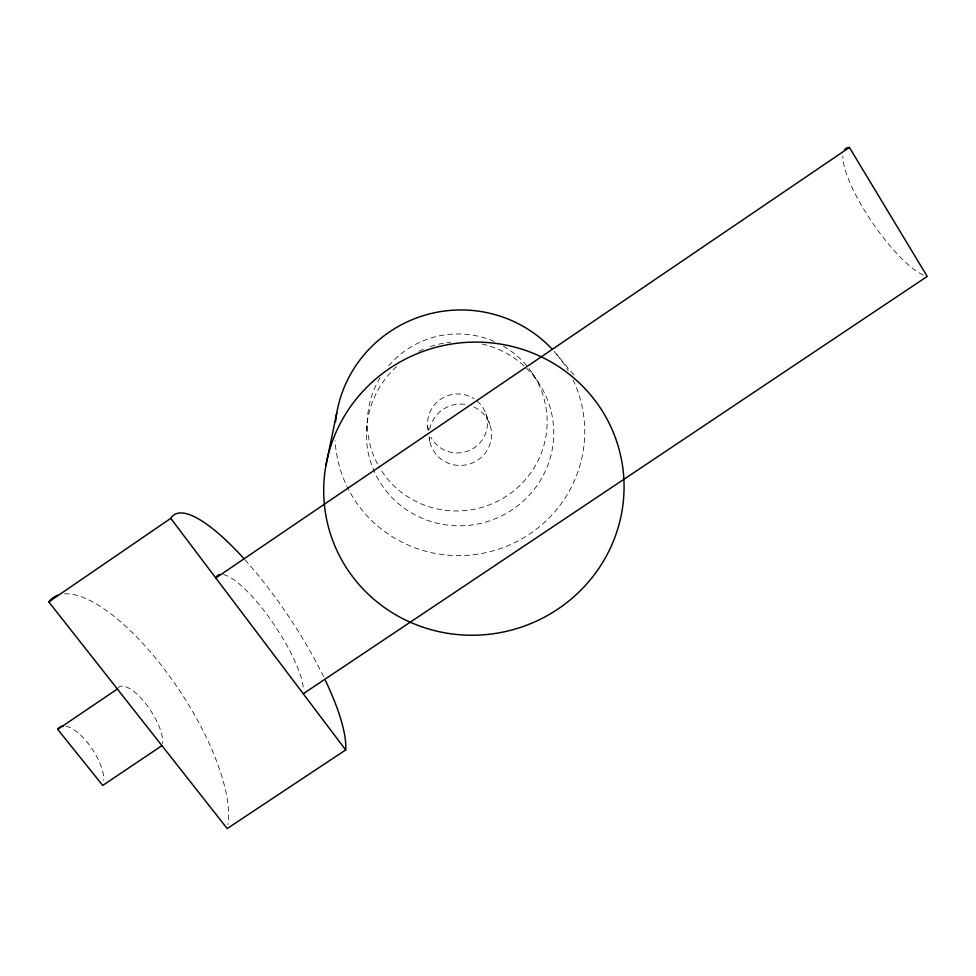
<?xml version="1.0" encoding="UTF-8"?>
<svg xmlns="http://www.w3.org/2000/svg" width="976" height="976" viewBox="0 0 976 976"><rect width="100%" height="100%" fill="white"/><g stroke="black" fill="none" stroke-linecap="round" stroke-linejoin="round"><path stroke-width="0.73" stroke-dasharray="4.88 3.66" d="M366.488 430.489L367.44 419.302M573.864 375.004L554.356 351.628A125.05 122.695 -14.1 0 1 568.178 370.673M532.152 372.905L538.179 382.153M485.828 413.604L489.867 424.523M427.634 426.012L428.22 430.306M429.196 437.077L429.806 441.433M923.296 275.086A77.214 20.215 55.5 0 1 871.775 221.747A77.214 20.215 55.5 0 1 842.861 156.209M223.528 574.559A74.347 19.313 56.3 0 1 272.341 622.066A74.347 19.313 56.3 0 1 303.438 689.8M66.002 726.254A36.722 15.006 56.6 0 1 91.268 747.616A36.722 15.006 56.6 0 1 103.785 780.495M64.318 593.859A148.157 53.473 56.5 0 1 172.703 680.54A148.157 53.473 56.5 0 1 227.945 824.732M118.035 687.958A36.856 13.237 56.5 0 1 145.241 703.098A36.856 13.237 56.5 0 1 162.492 743.517M572.997 379.749A125.05 122.695 -14.1 0 1 490.342 551.611A125.05 122.695 -14.1 0 1 335.122 440.749M482.12 343.991A93.781 92 -14.1 0 1 544.95 471.933A93.781 92 -14.1 0 1 404.393 508.276A93.781 92 -14.1 0 1 397.269 365.927M418.899 351.336A93.781 92 -14.1 0 1 425.219 348.53M430.392 346.614A93.781 92 -14.1 0 1 450.607 342.161M473.994 407.041A31.256 30.659 -14.1 0 1 477.935 459.977A31.256 30.659 -14.1 0 1 429.22 437.455M429.647 429.44A31.256 30.659 -14.1 0 1 458.061 404.174L462.16 404.113A31.256 30.659 -14.1 0 1 466.235 404.576M503.482 346.163A89.987 88.438 -14.1 0 1 519.927 485.414A89.987 88.438 -14.1 0 1 378.895 466.491M377.505 463.966A89.987 88.438 -14.1 0 1 381.628 375.223M388.692 365.768A89.987 88.438 -14.1 0 1 494.271 341.502M477.13 401.002A30 29.475 -14.1 0 1 475.959 446.544A30 29.475 -14.1 0 1 430.806 437.065M428.196 429.83A30 29.475 -14.1 0 1 474.007 398.696M244.988 559.785A149.267 38.942 56.3 0 1 323.544 676.551"/><path stroke-width="1.46" d="M325.862 465.747L336.757 412.921M325.423 680.467A149.267 38.942 56.3 0 1 345.675 749.934L227.201 828.563L48.8 601.899L170.751 518.354A149.267 38.942 56.3 0 1 244.024 558.723M303.243 693.753L927.2 276.428L849.413 147.437L215.806 577.999A74.347 19.313 56.3 0 1 219.551 574.51M161.943 745.652L102.724 785.424L57.718 729.377L117.364 689.007M170.751 518.354L345.675 749.934M844.594 149.743A77.214 20.215 55.5 0 1 849.413 147.437M57.718 729.377A36.722 15.006 56.6 0 1 63.281 726.034M48.8 601.899A148.157 53.473 56.5 0 1 57.828 595.201M335.549 421.681A125.05 122.695 -14.1 0 1 420.717 316.48A125.05 122.695 -14.1 0 1 552.367 349.445M423.499 627.373A150.426 146.327 -14.1 0 0 621.602 460.33A150.426 146.327 -14.1 0 0 376.553 378.285A150.426 146.327 -14.1 0 0 423.499 627.373"/></g></svg>
